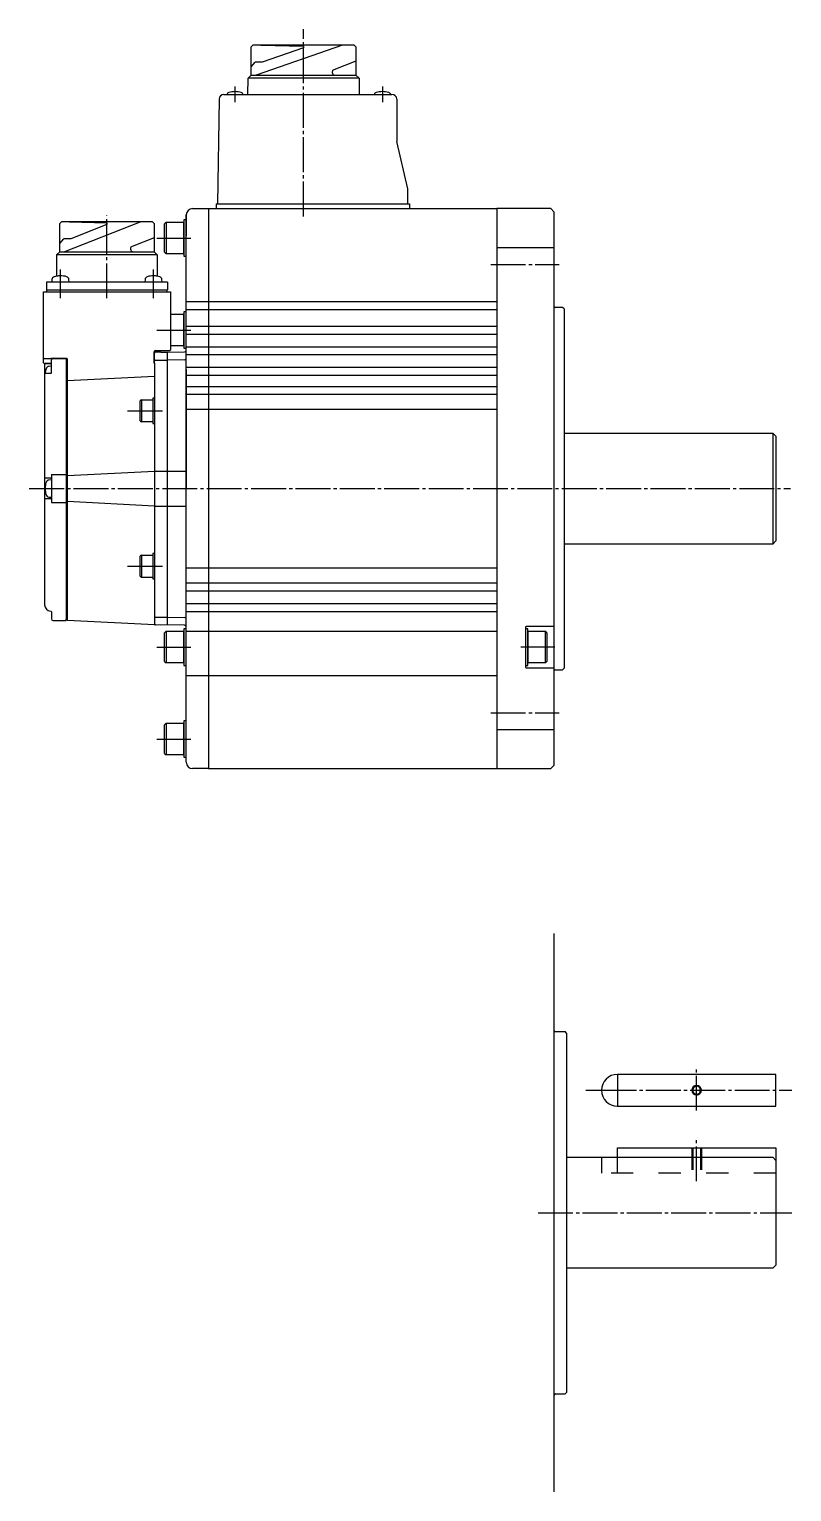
# Model space of a CAD drawing. Extents: x 0 to 920, y 0 to 461.
# Drawn here: x 346.9 to 587.4, y 0 to 461.2 of the extents above; entities that cross this region are included whole.
import ezdxf

# ---------------------------------------------------------------- set-up
doc = ezdxf.new("R2010")
doc.units = 0
doc.header["$MEASUREMENT"] = 0
doc.linetypes.add('DASH_CENTER', pattern=[14, 11, -1, 1, -1])
doc.linetypes.add('DASHED', pattern=[15, 7, -8])
doc.layers.get('0').update_dxf_attribs({"linetype": 'CONTINUOUS'})

msp = doc.modelspace()

# ---------------------------------------------------------------- linework, layer by layer
at = {"color": 1, "linetype": 'DASH_CENTER'}
for p, q in [((433.42, 402.15), (433.42, 461.2)), ((411.82, 438.15), (411.82, 443.15)), ((458.32, 443.15), (458.32, 438.15)), ((371.42, 376.35), (371.42, 402.49)), ((387.12, 395.35), (397.92, 395.35)), ((356.74, 376.35), (356.74, 385.44)), ((386.1, 376.35), (386.1, 385.44)), ((492.49, 387.06), (514.05, 387.06)), ((387.12, 366.35), (397.92, 366.35)), ((377.92, 340.85), (389.42, 340.85)), ((346.9, 316.35), (587.02, 316.35)), ((351.17, 316.35), (355.03, 316.35)), ((377.92, 291.85), (389.42, 291.85)), ((387.12, 266.35), (397.92, 266.35)), ((512.73, 266.35), (501.93, 266.35)), ((492.49, 245.64), (514.05, 245.64)), ((387.12, 237.35), (397.92, 237.35)), ((557.42, 120.18), (557.42, 133.28)), ((522.42, 126.61), (527.42, 126.61)), ((527.42, 126.61), (587.42, 126.61)), ((557.42, 97.9), (557.42, 111)), ((507.42, 88), (587.42, 88))]:
    msp.add_line(p, q, dxfattribs=at)
at = {"color": 7, "linetype": 'Continuous'}
for p, q in [((416.93, 455.7), (417.43, 456.2)), ((416.93, 446.76), (416.93, 455.7)), ((449.42, 456.2), (417.43, 456.2)), ((449.42, 456.2), (417.43, 456.2)), ((449.42, 456.2), (417.44, 456.2)), ((445.75, 456.2), (418.45, 446.76)), ((419.95, 456.2), (433.37, 455.81)), ((433.37, 455.34), (420.36, 450.85)), ((433.37, 455.81), (433.37, 455.34)), ((449.92, 455.7), (449.42, 456.2)), ((449.92, 455.7), (449.92, 446.76)), ((416.93, 449.35), (418.18, 450.85)), ((420.36, 450.85), (418.18, 450.85)), ((442.48, 447.74), (442.48, 447.51)), ((449.92, 451.17), (442.96, 448.44)), ((415.9, 440.65), (415.93, 445.76)), ((415.93, 445.76), (416.93, 446.76)), ((450.92, 445.76), (415.93, 445.76)), ((416.93, 446.76), (443.23, 446.76)), ((443.23, 446.76), (449.92, 446.76)), ((449.92, 446.76), (450.92, 445.76)), ((449.92, 446.76), (450.92, 445.76)), ((450.92, 445.76), (450.95, 440.65)), ((406.8, 439.17), (406.33, 406.15)), ((408.3, 440.65), (434.82, 440.65)), ((434.82, 440.65), (461.32, 440.65)), ((462.82, 439.15), (462.82, 425.85)), ((466.32, 410.85), (462.82, 425.85)), ((466.32, 406.15), (466.32, 410.85)), ((405.82, 406.15), (466.82, 406.15)), ((405.82, 406.15), (405.82, 404.65)), ((466.82, 406.15), (466.82, 404.65)), ((396.42, 316.35), (396.42, 402.65)), ((396.42, 402.65), (396.42, 396.02)), ((398.42, 404.65), (403.42, 404.65)), ((403.42, 404.65), (403.42, 228.05)), ((403.42, 404.65), (494.42, 404.65)), ((511.42, 404.65), (494.42, 404.65)), ((494.42, 404.65), (494.42, 228.05)), ((512.42, 403.65), (511.42, 404.65)), ((512.42, 403.65), (512.42, 316.35)), ((512.42, 403.65), (512.42, 396.45)), ((356.55, 399.99), (357.05, 400.49)), ((356.55, 391.05), (356.55, 399.99)), ((371.42, 400.49), (357.05, 400.49)), ((382.13, 400.49), (358.07, 391.05)), ((359.58, 400.49), (371.42, 400.1)), ((371.42, 399.63), (359.99, 395.14)), ((385.8, 400.49), (371.42, 400.49)), ((371.42, 399.63), (371.42, 400.1)), ((371.42, 400.1), (371.42, 399.63)), ((385.8, 400.49), (386.3, 399.99)), ((386.3, 399.99), (386.3, 391.05)), ((390.12, 400.35), (389.62, 399.85)), ((389.62, 390.85), (389.62, 399.85)), ((390.12, 400.35), (390.12, 390.35)), ((390.12, 400.35), (395.62, 400.35)), ((395.62, 401.1), (395.62, 389.6)), ((396.42, 401.1), (395.62, 401.1)), ((395.62, 395.35), (395.62, 400.35)), ((356.55, 393.64), (357.8, 395.14)), ((359.99, 395.14), (357.8, 395.14)), ((378.86, 392.03), (378.86, 391.8)), ((386.3, 395.46), (379.34, 392.73)), ((395.62, 390.35), (395.62, 395.35)), ((494.42, 392.34), (512.42, 392.34)), ((355.55, 390.05), (356.55, 391.05)), ((355.55, 390.05), (355.55, 383.33)), ((371.42, 390.05), (355.55, 390.05)), ((356.55, 391.05), (371.42, 391.05)), ((371.42, 391.05), (386.3, 391.05)), ((387.3, 390.05), (371.42, 390.05)), ((386.3, 391.05), (387.3, 390.05)), ((387.3, 390.05), (387.3, 383.33)), ((389.62, 390.85), (390.12, 390.35)), ((395.62, 390.35), (390.12, 390.35)), ((395.62, 389.6), (396.42, 389.6)), ((351.42, 378.35), (391.42, 378.35)), ((351.42, 357.62), (351.42, 378.35)), ((352.37, 381.44), (352.37, 379.05)), ((390.47, 381.44), (352.37, 381.44)), ((352.37, 379.05), (390.47, 379.05)), ((352.42, 378.35), (352.42, 379.05)), ((354.07, 382.28), (353.99, 381.44)), ((359.49, 381.44), (359.42, 382.28)), ((383.43, 382.28), (383.35, 381.44)), ((388.85, 381.44), (388.78, 382.28)), ((390.42, 378.35), (390.42, 379.05)), ((390.47, 381.44), (390.47, 379.05)), ((391.42, 378.35), (391.42, 360.05)), ((396.42, 375.35), (494.42, 375.35)), ((391.42, 371.35), (395.62, 371.35)), ((396.42, 372.1), (395.62, 372.1)), ((395.62, 372.1), (395.62, 360.6)), ((395.62, 366.35), (395.62, 371.35)), ((396.42, 372.85), (494.42, 372.85)), ((515.12, 373.5), (512.92, 373.5)), ((515.62, 373), (515.12, 373.5)), ((515.62, 373), (515.62, 368.85)), ((395.62, 361.35), (395.62, 366.35)), ((396.42, 367.59), (494.42, 367.59)), ((396.42, 365.09), (494.42, 365.09)), ((515.62, 368.85), (515.62, 259.7)), ((386.72, 359.85), (391.22, 359.85)), ((395.62, 361.35), (391.42, 361.35)), ((395.62, 360.6), (396.42, 360.6)), ((396.42, 361.09), (494.42, 361.09)), ((396.42, 272.74), (396.42, 359.95)), ((351.42, 356.05), (351.42, 357.62)), ((351.62, 357.42), (358.72, 357.42)), ((351.62, 355.85), (353.87, 355.85)), ((351.72, 355.59), (351.72, 352.47)), ((351.92, 355.79), (353.72, 355.79)), ((358.52, 357.42), (353.72, 357.42)), ((353.72, 355.79), (353.72, 355.79)), ((353.92, 355.99), (353.92, 356.92)), ((353.92, 352.87), (353.92, 355.99)), ((358.52, 357.42), (358.52, 275.15)), ((358.92, 274.74), (358.92, 357.22)), ((386.22, 359.35), (386.22, 356.05)), ((386.42, 355.85), (386.42, 359.05)), ((386.42, 355.85), (386.42, 273.35)), ((388.42, 359.38), (386.72, 359.35)), ((386.72, 356.85), (388.42, 356.88)), ((388.42, 359.38), (390.42, 359.35)), ((388.42, 356.88), (390.42, 356.85)), ((390.42, 359.35), (395.93, 359.45)), ((390.42, 359.35), (390.42, 273.34)), ((395.93, 356.95), (390.42, 356.85)), ((396.42, 358.59), (494.42, 358.59)), ((351.72, 352.47), (351.72, 350.67)), ((351.72, 350.67), (351.72, 319.8)), ((353.72, 352.67), (351.92, 352.67)), ((353.92, 354.94), (353.08, 354.87)), ((353.72, 352.67), (353.72, 352.67)), ((358.92, 350.41), (386.42, 351.81)), ((396.42, 354.59), (494.42, 354.59)), ((396.42, 353.85), (396.42, 316.35)), ((396.42, 352.09), (494.42, 352.09)), ((396.42, 348.59), (494.42, 348.59)), ((396.42, 346.09), (494.42, 346.09)), ((382.27, 344.35), (381.92, 344)), ((381.92, 337.7), (381.92, 344)), ((382.27, 344.35), (385.92, 344.35)), ((382.27, 344.35), (382.27, 337.35)), ((386.42, 344.85), (385.92, 344.85)), ((385.92, 344.85), (385.92, 336.85)), ((396.42, 341.34), (494.42, 341.34)), ((381.92, 337.7), (382.27, 337.35)), ((385.92, 337.35), (382.27, 337.35)), ((385.92, 336.85), (386.42, 336.85)), ((515.62, 333.85), (527.42, 333.85)), ((527.42, 333.85), (581.42, 333.85)), ((582.42, 332.85), (581.42, 333.85)), ((581.42, 333.85), (581.42, 298.85)), ((582.42, 332.85), (582.42, 328.85)), ((582.42, 328.85), (582.42, 316.35)), ((351.72, 319.6), (351.72, 313.1)), ((353.72, 319.59), (351.92, 319.6)), ((353.92, 319.1), (353.08, 319.03)), ((353.72, 319.59), (353.69, 319.6)), ((353.92, 320.75), (358.52, 320.75)), ((353.92, 320.75), (353.92, 311.95)), ((358.92, 320.45), (386.42, 321.85)), ((386.42, 321.84), (390.42, 321.84)), ((390.42, 321.85), (396.42, 321.85)), ((353.08, 313.68), (353.92, 313.6)), ((396.42, 230.05), (396.42, 316.35)), ((512.42, 316.35), (512.42, 229.05)), ((582.42, 316.35), (582.42, 303.85)), ((351.72, 312.9), (351.72, 279.68)), ((353.69, 313.09), (351.92, 313.1)), ((353.69, 313.09), (353.72, 313.09)), ((353.92, 311.95), (358.52, 311.95)), ((386.42, 310.84), (358.92, 312.24)), ((386.42, 310.84), (390.42, 310.84)), ((390.42, 310.84), (396.42, 310.84)), ((581.42, 298.85), (582.42, 299.85)), ((582.42, 303.85), (582.42, 299.85)), ((382.27, 295.35), (381.92, 295)), ((382.27, 295.35), (382.27, 288.35)), ((382.27, 295.35), (385.92, 295.35)), ((385.92, 295.85), (385.92, 287.85)), ((386.42, 295.85), (385.92, 295.85)), ((527.42, 298.85), (515.62, 298.85)), ((581.42, 298.85), (527.42, 298.85)), ((381.92, 288.7), (381.92, 295)), ((396.42, 291.35), (494.42, 291.35)), ((381.92, 288.7), (382.27, 288.35)), ((385.92, 288.35), (382.27, 288.35)), ((385.92, 287.85), (386.42, 287.85)), ((396.42, 286.6), (494.42, 286.6)), ((396.42, 284.1), (494.42, 284.1)), ((353.72, 277.68), (353.69, 277.68)), ((353.92, 277.48), (353.92, 275.24)), ((396.42, 280.1), (494.42, 280.1)), ((396.42, 277.6), (494.42, 277.6)), ((354.42, 274.74), (358.52, 274.74)), ((358.52, 274.74), (358.52, 275.15)), ((358.52, 275.15), (358.92, 275.15)), ((358.52, 274.74), (358.52, 275.15)), ((386.42, 273.35), (358.92, 274.74)), ((386.72, 275.84), (388.42, 275.81)), ((388.42, 273.31), (386.72, 273.34)), ((388.42, 275.81), (390.42, 275.85)), ((390.42, 273.35), (388.42, 273.31)), ((390.42, 275.84), (395.93, 275.74)), ((395.93, 273.24), (390.42, 273.34)), ((503.42, 272.65), (503.42, 260.05)), ((512.42, 272.85), (503.62, 272.85)), ((390.12, 271.35), (389.62, 270.85)), ((389.62, 261.85), (389.62, 270.85)), ((390.12, 271.35), (395.62, 271.35)), ((390.12, 271.35), (390.12, 261.35)), ((396.42, 272.1), (395.62, 272.1)), ((395.62, 272.1), (395.62, 260.6)), ((395.62, 266.35), (395.62, 271.35)), ((396.42, 271.35), (494.42, 271.35)), ((504.22, 272.1), (503.42, 272.1)), ((504.22, 260.6), (504.22, 272.1)), ((504.22, 271.35), (509.72, 271.35)), ((504.22, 271.35), (504.22, 266.35)), ((510.22, 270.85), (509.72, 271.35)), ((509.72, 261.35), (509.72, 271.35)), ((510.22, 270.85), (510.22, 261.85)), ((395.62, 261.35), (395.62, 266.35)), ((504.22, 266.35), (504.22, 261.35)), ((389.62, 261.85), (390.12, 261.35)), ((395.62, 261.35), (390.12, 261.35)), ((395.62, 260.6), (396.42, 260.6)), ((503.42, 260.6), (504.22, 260.6)), ((503.62, 259.85), (512.42, 259.85)), ((509.72, 261.35), (504.22, 261.35)), ((509.72, 261.35), (510.22, 261.85)), ((512.92, 259.2), (515.12, 259.2)), ((515.12, 259.2), (515.62, 259.7)), ((396.42, 257.35), (494.42, 257.35)), ((390.12, 242.35), (389.62, 241.85)), ((389.62, 232.85), (389.62, 241.85)), ((390.12, 242.35), (390.12, 232.35)), ((390.12, 242.35), (395.62, 242.35)), ((395.62, 243.1), (395.62, 231.6)), ((396.42, 243.1), (395.62, 243.1)), ((395.62, 237.35), (395.62, 242.35)), ((494.42, 240.35), (512.42, 240.35)), ((395.62, 232.35), (395.62, 237.35)), ((512.42, 236.24), (512.42, 229.05)), ((389.62, 232.85), (390.12, 232.35)), ((395.62, 232.35), (390.12, 232.35)), ((395.62, 231.6), (396.42, 231.6)), ((403.42, 228.05), (398.42, 228.05)), ((403.42, 228.05), (494.42, 228.05)), ((494.42, 228.05), (511.42, 228.05)), ((511.42, 228.05), (512.42, 229.05)), ((512.42, 176), (512.42, 145.65)), ((512.42, 145.65), (512.42, 30.35)), ((512.92, 145.15), (515.92, 145.15)), ((516.42, 144.65), (515.92, 145.15)), ((516.42, 144.65), (516.42, 105.5)), ((532.42, 131.61), (532.42, 121.61)), ((582.42, 131.61), (532.42, 131.61)), ((582.42, 121.61), (582.42, 131.61)), ((532.42, 121.61), (582.42, 121.61)), ((532.42, 108.5), (555.92, 108.5)), ((532.42, 105.5), (532.42, 108.5)), ((555.92, 108.5), (556.17, 108.5)), ((556.17, 108.5), (558.67, 108.5)), ((558.67, 108.5), (558.92, 108.5)), ((558.92, 108.5), (582.42, 108.5)), ((582.42, 108.5), (582.42, 104.29)), ((516.42, 105.5), (527.42, 105.5)), ((516.42, 105.5), (516.42, 70.5)), ((527.42, 105.5), (532.42, 105.5)), ((532.42, 105.5), (581.42, 105.5)), ((581.42, 105.5), (582.42, 104.5)), ((582.42, 104.5), (582.42, 104.29)), ((582.42, 104.29), (582.42, 100.5)), ((582.42, 100.5), (582.42, 71.5)), ((581.42, 70.5), (516.42, 70.5)), ((516.42, 70.5), (516.42, 31.35)), ((582.42, 71.5), (581.42, 70.5)), ((512.42, 30.35), (512.42, 0)), ((512.92, 30.85), (515.92, 30.85)), ((516.42, 31.35), (515.92, 30.85))]:
    msp.add_line(p, q, dxfattribs=at)
at = {"color": 2, "linetype": 'DASHED'}
for p, q in [((555.92, 108.5), (555.92, 100.5)), ((558.92, 108.5), (558.92, 100.5)), ((527.42, 105.5), (527.42, 100.5)), ((582.42, 100.5), (527.42, 100.5))]:
    msp.add_line(p, q, dxfattribs=at)
at = {"color": 7, "linetype": 'DASHED'}
for p, q in [((556.17, 108.5), (556.17, 100.5)), ((558.67, 108.5), (558.67, 100.5)), ((532.42, 100.5), (532.42, 105.5))]:
    msp.add_line(p, q, dxfattribs=at)
at = {"color": 7, "linetype": 'Continuous'}
for centre, major_axis, start_param, end_param in [((443.23, 447.74), (-0.53, 0.53), -0.411514, 0.785398), ((443.23, 447.51), (-0.53, 0.53), 0.785398, 2.356194), ((408.3, 439.15), (1.06, 1.06), 0.785398, 2.341828), ((410.14, 440.29), (-0.707, 0.707), -0.50166, 0.417199), ((411.82, 434.53), (4.95, 4.95), 0.785398, 1.069137), ((411.82, 434.53), (4.95, 4.95), 0.50166, 0.785398), ((413.5, 440.29), (0.707, 0.707), 5.865986, 6.784845), ((456.64, 440.29), (-0.707, 0.707), -0.50166, 0.417199), ((458.32, 434.53), (4.95, 4.95), 0.785398, 1.069137), ((458.32, 434.53), (4.95, 4.95), 0.50166, 0.785398), ((460, 440.29), (0.707, 0.707), 5.865986, 6.784845), ((461.32, 439.15), (1.06, 1.06), 5.497787, 7.068583), ((398.42, 402.65), (1.41, 1.41), 0.785398, 2.356194), ((379.61, 392.03), (-0.53, 0.53), -0.411514, 0.785398), ((379.61, 391.8), (-0.53, 0.53), 0.785398, 2.356194), ((355.06, 382.2), (-0.707, 0.707), -0.50166, 0.698132), ((356.74, 376.44), (-4.95, 4.95), -0.613844, -0.50166), ((356.74, 376.44), (-4.95, 4.95), -0.785398, -0.613844), ((356.74, 376.44), (4.95, 4.95), 0.50166, 0.785398), ((358.42, 382.2), (0.707, 0.707), 5.585054, 6.784845), ((384.42, 382.2), (-0.707, 0.707), -0.50166, 0.698132), ((386.1, 376.44), (-4.95, 4.95), -0.785398, -0.50166), ((386.1, 376.44), (-4.95, 4.95), -0.956967, -0.785398), ((386.1, 376.44), (-4.95, 4.95), -1.069137, -0.956967), ((387.78, 382.2), (0.707, 0.707), 5.585054, 6.784845), ((512.92, 374), (0.354, 0.354), 2.356194, 3.926991), ((386.72, 359.35), (-0.354, 0.354), -0.785398, 0.785398), ((391.22, 360.05), (0.141, 0.141), 3.926991, 5.497787), ((395.92, 359.95), (-0.354, 0.354), 2.373648, 3.926991), ((351.62, 357.62), (-0.141, 0.141), 0.785397, 2.356194), ((351.62, 356.05), (0.141, 0.141), 2.356193, 3.926991), ((351.62, 356.05), (0.141, 0.141), 2.356193, 3.926991), ((351.92, 355.59), (-0.141, 0.141), -0.785176, 0.785398), ((353.72, 355.99), (0.141, 0.141), 3.926991, 5.497787), ((354.42, 356.92), (-0.354, 0.354), -0.785398, 0.785398), ((358.72, 357.22), (-0.141, 0.141), 3.926991, 5.497787), ((386.42, 356.05), (-0.141, 0.141), 0.785398, 2.356194), ((386.72, 359.05), (0.212, 0.212), 0.802851, 2.356194), ((386.72, 356.55), (0.212, 0.212), 0.802851, 2.356194), ((395.92, 357.45), (0.354, 0.354), 3.944444, 5.497787), ((351.92, 352.47), (0.141, 0.141), 0.785398, 2.356194), ((358.92, 352.19), (4.95, 4.95), 2.072456, 2.288409), ((353.16, 353.87), (0.707, 0.707), 0.872665, 2.072456), ((353.72, 352.87), (0.141, 0.141), 3.926991, 5.497787), ((351.92, 319.8), (0.141, 0.141), 2.356194, 3.926652), ((358.92, 316.35), (-4.95, 4.95), 0.50166, 0.785398), ((353.16, 318.03), (-0.707, 0.707), -0.698132, 0.50166), ((353.72, 319.39), (-0.141, 0.141), 3.926991, 5.497787), ((358.92, 316.35), (-4.95, 4.95), 0.785398, 1.069137), ((353.16, 314.67), (0.707, 0.707), 2.639933, 3.839724), ((351.92, 312.9), (0.141, 0.141), 0.78325, 2.356194), ((353.72, 313.29), (-0.141, 0.141), 2.356194, 3.926991), ((353.72, 279.68), (1.41, 1.41), 2.356194, 3.907761), ((353.72, 277.48), (0.141, 0.141), 5.497787, 7.068583), ((354.42, 275.24), (-0.354, 0.354), 0.785398, 2.356194), ((386.72, 276.14), (0.212, 0.212), 2.356194, 3.909538), ((386.72, 273.64), (0.212, 0.212), 2.356194, 3.909538), ((395.92, 275.24), (0.354, 0.354), 5.497787, 7.05113), ((395.92, 272.74), (-0.354, 0.354), 3.926991, 5.480334), ((503.62, 272.65), (0.141, 0.141), 0.785398, 2.356194), ((503.62, 260.05), (-0.141, 0.141), 0.785398, 2.356194), ((512.92, 258.7), (-0.354, 0.354), -0.785398, 0.785398), ((398.42, 230.05), (-1.41, 1.41), 0.785398, 2.356194), ((512.92, 145.65), (0.354, 0.354), 2.356194, 3.926991), ((532.42, 126.61), (-3.54, 3.54), -0.785398, 0.785398), ((532.42, 126.61), (-3.54, 3.54), 0.785398, 2.356194), ((557.42, 126.61), (-0.884, 0.884), 3.926991, 10.210176), ((512.92, 30.35), (-0.354, 0.354), -0.785398, 0.785398)]:
    msp.add_ellipse(centre, major_axis=major_axis, ratio=1, start_param=start_param, end_param=end_param, dxfattribs=at)
at = {"color": 2, "linetype": 'Continuous'}
msp.add_ellipse((557.42, 126.61), major_axis=(-1.06, 1.06), ratio=1, start_param=3.926991, end_param=10.210176, dxfattribs=at)

doc.saveas('drawing.dxf')
